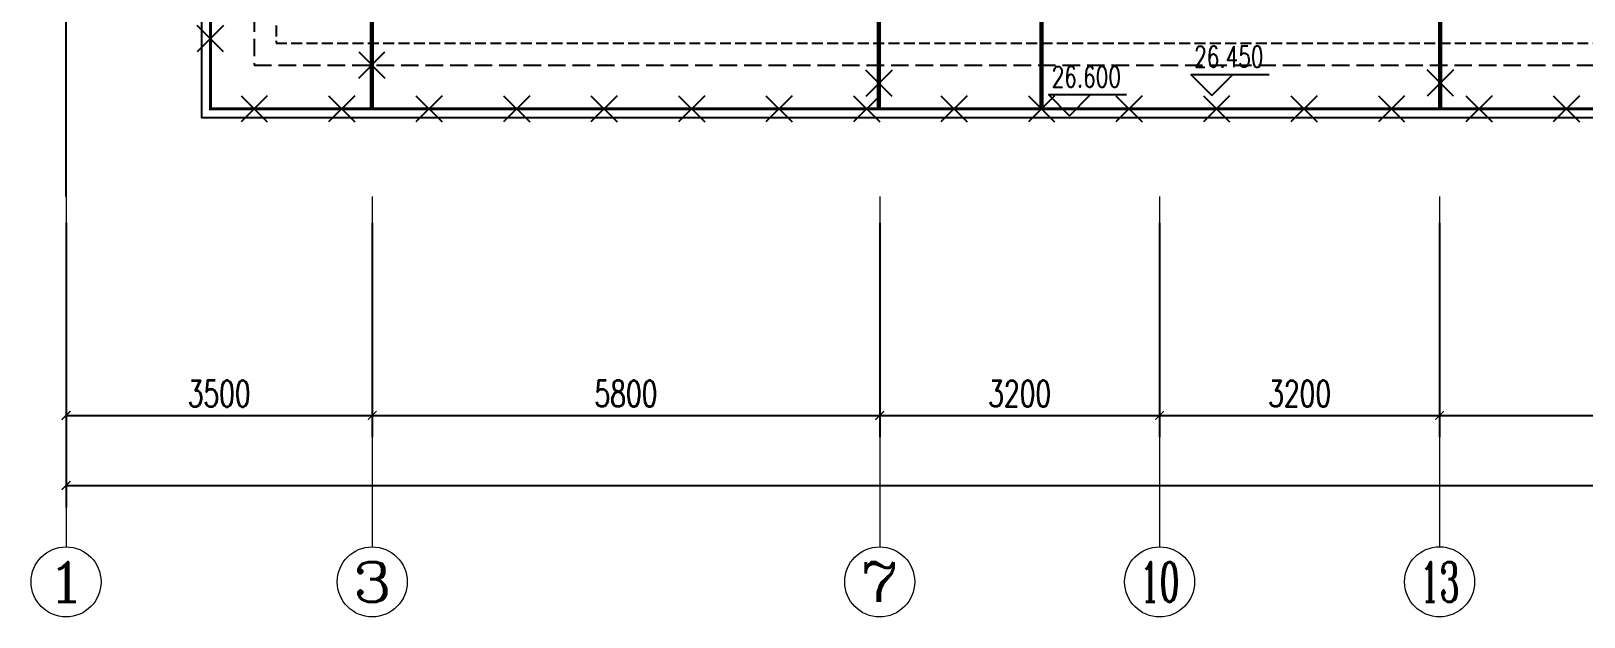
# Model space of a CAD drawing. Extents: x 3753737 to 4713801, y -857380 to 24339.
# Drawn here: x 4124613 to 4142363, y -725253 to -718566 of the extents above; entities that cross this region are included whole.
import ezdxf
from ezdxf.enums import TextEntityAlignment as Align

# ---------------------------------------------------------------- set-up
doc = ezdxf.new("R2010")
doc.units = 0
doc.header["$LTSCALE"] = 1000
doc.header["$MEASUREMENT"] = 0
doc.linetypes.add('#P_--_20B1_001_t3$0$DASH', pattern=[0.35, 0.25, -0.1])
doc.linetypes.add('__DASH', pattern=[0.35, 0.25, -0.1])
doc.layers.get('0').update_dxf_attribs({"linetype": 'CONTINUOUS'})
doc.layers.get('Defpoints').update_dxf_attribs({"linetype": 'CONTINUOUS'})
for name, color, linetype in [('!!电气', 1, 'CONTINUOUS'), ('DIM_ELEV', 3, 'CONTINUOUS'), ('LWIRE', 4, 'CONTINUOUS'), ('ROOF', 183, 'CONTINUOUS'), ('WIRE-避雷', 4, 'CONTINUOUS'), ('看线', 185, 'CONTINUOUS')]:
    doc.layers.add(name, color=color, linetype=linetype)
doc.layers.add('AXIS', color=114, linetype='CONTINUOUS', lineweight=20)
doc.layers.add('AXIS_TEXT', color=7, linetype='CONTINUOUS', lineweight=20)
doc.styles.add('_TCH_AXIS', font='COMPLEX', dxfattribs={"bigfont": 'GBCBIG'})
doc.styles.add('_TCH_DIM', font='SIMPLEX', dxfattribs={"bigfont": 'GBCBIG'})
doc.styles.add('_TCH_DIM_T3', font='SIMPLEX.shx', dxfattribs={"width": 0.705882, "bigfont": 'GBCBIG.shx'})
doc.styles.add('COMPLEX', font='COMPLEX')
doc.dimstyles.new('_TCH_ARCH&&100', dxfattribs={"dimtxt": 297.5, "dimasz": 100, "dimexe": 250, "dimexo": 300, "dimgap": 100, "dimtad": 1, "dimdec": 0, "dimzin": 0, "dimdsep": 46, "dimtxsty": '_TCH_DIM_T3', "dimblk": 'ARCHTICK', "dimcen": 0.09, "dimclrt": 7, "dimazin": 2, "dimtfac": 1, "dimtdec": 0, "dimtix": 1, "dimtmove": 2, "dimatfit": 3, "dimfxl": 1, "dimtolj": 1, "dimtzin": 0, "dimarcsym": 0})

# ---------------------------------------------------------------- blocks, each defined once
blk = doc.blocks.new('_ArchTick')
at = {"color": 0, "linetype": 'ByBlock', "const_width": 0.15}
blk.add_lwpolyline([(-0.5, -0.5), (0.5, 0.5)], dxfattribs=at)
blk = doc.blocks.new('*D665')
at = {"layer": 'AXIS', "color": 0, "lineweight": -2, "transparency": 16777216}
for p, q in [((0, -2300), (0, -5550)), ((50000, -2300), (50000, -5550)), ((0, -5300), (50000, -5300))]:
    blk.add_line(p, q, dxfattribs=at)
at = {"layer": 'Defpoints', "color": 0, "transparency": 16777216}
for p in [(0, -2000), (50000, -2000), (50000, -5300)]:
    blk.add_point(p, dxfattribs=at)
at = {"layer": 'AXIS', "color": 0, "lineweight": -2, "transparency": 16777216, "xscale": 100, "yscale": 100, "zscale": 100, "rotation": 180}
blk.add_blockref('_ArchTick', (0, -5300), dxfattribs=at)
at = {"layer": 'AXIS', "color": 0, "lineweight": -2, "transparency": 16777216, "xscale": 100, "yscale": 100, "zscale": 100}
blk.add_blockref('_ArchTick', (50000, -5300), dxfattribs=at)
at = {"layer": 'AXIS', "color": 7, "transparency": 16777216, "insert": (25000, -5051), "char_height": 297.5, "attachment_point": 5, "style": '_TCH_DIM_T3'}
blk.add_mtext('\\A1;50000', dxfattribs=at)
blk = doc.blocks.new('*D666')
at = {"layer": 'AXIS', "color": 0, "lineweight": -2, "transparency": 16777216}
for p, q in [((0, -2300), (0, -4750)), ((3500, -2300), (3500, -4750)), ((0, -4500), (3500, -4500))]:
    blk.add_line(p, q, dxfattribs=at)
at = {"layer": 'Defpoints', "color": 0, "transparency": 16777216}
for p in [(0, -2000), (3500, -2000), (3500, -4500)]:
    blk.add_point(p, dxfattribs=at)
at = {"layer": 'AXIS', "color": 0, "lineweight": -2, "transparency": 16777216, "xscale": 100, "yscale": 100, "zscale": 100, "rotation": 180}
blk.add_blockref('_ArchTick', (0, -4500), dxfattribs=at)
at = {"layer": 'AXIS', "color": 0, "lineweight": -2, "transparency": 16777216, "xscale": 100, "yscale": 100, "zscale": 100}
blk.add_blockref('_ArchTick', (3500, -4500), dxfattribs=at)
at = {"layer": 'AXIS', "color": 7, "transparency": 16777216, "insert": (1750, -4251.25), "char_height": 297.5, "attachment_point": 5, "style": '_TCH_DIM_T3'}
blk.add_mtext('\\A1;3500', dxfattribs=at)
blk = doc.blocks.new('*D667')
at = {"layer": 'AXIS', "color": 0, "lineweight": -2, "transparency": 16777216}
for p, q in [((3500, -2300), (3500, -4750)), ((9300, -2300), (9300, -4750)), ((3500, -4500), (9300, -4500))]:
    blk.add_line(p, q, dxfattribs=at)
at = {"layer": 'Defpoints', "color": 0, "transparency": 16777216}
for p in [(3500, -2000), (9300, -2000), (9300, -4500)]:
    blk.add_point(p, dxfattribs=at)
at = {"layer": 'AXIS', "color": 0, "lineweight": -2, "transparency": 16777216, "xscale": 100, "yscale": 100, "zscale": 100, "rotation": 180}
blk.add_blockref('_ArchTick', (3500, -4500), dxfattribs=at)
at = {"layer": 'AXIS', "color": 0, "lineweight": -2, "transparency": 16777216, "xscale": 100, "yscale": 100, "zscale": 100}
blk.add_blockref('_ArchTick', (9300, -4500), dxfattribs=at)
at = {"layer": 'AXIS', "color": 7, "transparency": 16777216, "insert": (6400, -4251), "char_height": 297.5, "attachment_point": 5, "style": '_TCH_DIM_T3'}
blk.add_mtext('\\A1;5800', dxfattribs=at)
blk = doc.blocks.new('*D668')
at = {"layer": 'AXIS', "color": 0, "lineweight": -2, "transparency": 16777216}
for p, q in [((9300, -2300), (9300, -4750)), ((12500, -2300), (12500, -4750)), ((9300, -4500), (12500, -4500))]:
    blk.add_line(p, q, dxfattribs=at)
at = {"layer": 'Defpoints', "color": 0, "transparency": 16777216}
for p in [(9300, -2000), (12500, -2000), (12500, -4500)]:
    blk.add_point(p, dxfattribs=at)
at = {"layer": 'AXIS', "color": 0, "lineweight": -2, "transparency": 16777216, "xscale": 100, "yscale": 100, "zscale": 100, "rotation": 180}
blk.add_blockref('_ArchTick', (9300, -4500), dxfattribs=at)
at = {"layer": 'AXIS', "color": 0, "lineweight": -2, "transparency": 16777216, "xscale": 100, "yscale": 100, "zscale": 100}
blk.add_blockref('_ArchTick', (12500, -4500), dxfattribs=at)
at = {"layer": 'AXIS', "color": 7, "transparency": 16777216, "insert": (10900, -4251), "char_height": 297.5, "attachment_point": 5, "style": '_TCH_DIM_T3'}
blk.add_mtext('\\A1;3200', dxfattribs=at)
blk = doc.blocks.new('*D669')
at = {"layer": 'AXIS', "color": 0, "lineweight": -2, "transparency": 16777216}
for p, q in [((12500, -2300), (12500, -4750)), ((15700, -2300), (15700, -4750)), ((12500, -4500), (15700, -4500))]:
    blk.add_line(p, q, dxfattribs=at)
at = {"layer": 'Defpoints', "color": 0, "transparency": 16777216}
for p in [(12500, -2000), (15700, -2000), (15700, -4500)]:
    blk.add_point(p, dxfattribs=at)
at = {"layer": 'AXIS', "color": 0, "lineweight": -2, "transparency": 16777216, "xscale": 100, "yscale": 100, "zscale": 100, "rotation": 180}
blk.add_blockref('_ArchTick', (12500, -4500), dxfattribs=at)
at = {"layer": 'AXIS', "color": 0, "lineweight": -2, "transparency": 16777216, "xscale": 100, "yscale": 100, "zscale": 100}
blk.add_blockref('_ArchTick', (15700, -4500), dxfattribs=at)
at = {"layer": 'AXIS', "color": 7, "transparency": 16777216, "insert": (14100, -4251), "char_height": 297.5, "attachment_point": 5, "style": '_TCH_DIM_T3'}
blk.add_mtext('\\A1;3200', dxfattribs=at)
blk = doc.blocks.new('*D670')
at = {"layer": 'AXIS', "color": 0, "lineweight": -2, "transparency": 16777216}
for p, q in [((15700, -2300), (15700, -4750)), ((21500, -2300), (21500, -4750)), ((15700, -4500), (21500, -4500))]:
    blk.add_line(p, q, dxfattribs=at)
at = {"layer": 'Defpoints', "color": 0, "transparency": 16777216}
for p in [(15700, -2000), (21500, -2000), (21500, -4500)]:
    blk.add_point(p, dxfattribs=at)
at = {"layer": 'AXIS', "color": 0, "lineweight": -2, "transparency": 16777216, "xscale": 100, "yscale": 100, "zscale": 100, "rotation": 180}
blk.add_blockref('_ArchTick', (15700, -4500), dxfattribs=at)
at = {"layer": 'AXIS', "color": 0, "lineweight": -2, "transparency": 16777216, "xscale": 100, "yscale": 100, "zscale": 100}
blk.add_blockref('_ArchTick', (21500, -4500), dxfattribs=at)
at = {"layer": 'AXIS', "color": 7, "transparency": 16777216, "insert": (18600, -4251), "char_height": 297.5, "attachment_point": 5, "style": '_TCH_DIM_T3'}
blk.add_mtext('\\A1;5800', dxfattribs=at)
blk = doc.blocks.new('_AXISO')
blk.add_circle((0, 0), 0.5)
at = {"layer": 'AXIS_TEXT', "style": 'COMPLEX', "width": 1.041667}
blk.add_attdef('A', text='', height=0.56, dxfattribs=at).set_placement((-0.25, -0.28), (0.25, -0.28), align=Align.FIT)
blk = doc.blocks.new('$TelecSys$00000009')
for p, q in [((-0.5, 0.5), (0.5, -0.5)), ((0.5, 0.5), (-0.5, -0.5))]:
    blk.add_line(p, q)
blk = doc.blocks.new('A$C1F33016B')
at = {"layer": '!!电气', "color": 1}
blk.add_line((0, -2000), (0, 252.7), dxfattribs=at)
at = {"layer": 'AXIS'}
for p, q in [((0, -2000), (0, -6000)), ((3500, -2000), (3500, -6000)), ((9300, -2000.1), (9300, -6000.1)), ((12500, -2000.1), (12500, -6000.1)), ((15700, -1999.9), (15700, -5999.9))]:
    blk.add_line(p, q, dxfattribs=at)
at = {"layer": 'DIM_ELEV'}
for p, q in [((13098.4, -846.5), (12858.4, -606.5)), ((12858.4, -606.5), (13750.7, -606.5)), ((13098.4, -846.5), (13338.4, -606.5)), ((11469.5, -1078), (11229.5, -838)), ((11229.5, -838), (12121.8, -838)), ((11469.5, -1078), (11709.5, -838))]:
    blk.add_line(p, q, dxfattribs=at)
at = {"layer": 'ROOF', "color": 252, "ltscale": 0.8}
for points in [[(3400, 7400), (1550, 7400), (1550, 2900), (1550, 2900), (1550, -1100), (23450, -1100), (23450, 100), (25000, 100)], [(4600, 7300), (1650, 7300), (1650, -1000), (23350, -1000), (23350, 200), (25000, 200)]]:
    blk.add_lwpolyline(points, dxfattribs=at)
at = {"layer": 'ROOF', "color": 252, "linetype": '__DASH', "ltscale": 0.8}
blk.add_lwpolyline([(4600, 6800), (2150, 6800), (2150, -500), (22850, -500), (22850, 700), (25000, 700)], dxfattribs=at)
at = {"layer": '看线', "color": 252, "linetype": '#P_--_20B1_001_t3$0$DASH', "ltscale": 0.5}
blk.add_lwpolyline([(3400, 2050), (2400, 2050), (2400, -250), (22600, -250), (22600, 950), (25000, 950)], dxfattribs=at)
at = {"layer": 'AXIS'}
ref = blk.add_blockref('_AXISO', (0, -6400), dxfattribs=dict(at, xscale=800, yscale=800, zscale=800))
ref.add_attrib('A', '1', dxfattribs={"layer": 'AXIS_TEXT', "height": 452.5, "style": '_TCH_AXIS', "width": 2.333333}).set_placement((-226.3, -6626.3), (226.3, -6626.3), align=Align.FIT)
ref = blk.add_blockref('_AXISO', (3500, -6400), dxfattribs=dict(at, xscale=800, yscale=800, zscale=800))
ref.add_attrib('A', '3', dxfattribs={"layer": 'AXIS_TEXT', "height": 452.5, "style": '_TCH_AXIS', "width": 1.5}).set_placement((3273.7, -6626.3), (3726.3, -6626.3), align=Align.FIT)
ref = blk.add_blockref('_AXISO', (9300, -6400.1), dxfattribs=dict(at, xscale=800, yscale=800, zscale=800))
ref.add_attrib('A', '7', dxfattribs={"layer": 'AXIS_TEXT', "height": 452.5, "style": '_TCH_AXIS', "width": 1.5}).set_placement((9073.7, -6626.3), (9526.3, -6626.3), align=Align.FIT)
ref = blk.add_blockref('_AXISO', (12500, -6400.1), dxfattribs=dict(at, xscale=800, yscale=800, zscale=800))
ref.add_attrib('A', '10', dxfattribs={"layer": 'AXIS_TEXT', "height": 452.55, "style": '_TCH_AXIS', "width": 0.724138}).set_placement((12273.7, -6626.3), (12726.3, -6626.3), align=Align.FIT)
ref = blk.add_blockref('_AXISO', (15700, -6399.9), dxfattribs=dict(at, xscale=800, yscale=800, zscale=800))
ref.add_attrib('A', '13', dxfattribs={"layer": 'AXIS_TEXT', "height": 452.55, "style": '_TCH_AXIS', "width": 0.724138}).set_placement((15473.7, -6626.2), (15926.3, -6626.2), align=Align.FIT)
at = {"layer": 'DIM_ELEV', "color": 7, "style": '_TCH_DIM', "width": 0.705882}
for s, p in [('26.450', (12894.7, -522.5)), ('26.600', (11265.8, -754))]:
    blk.add_text(s, height=238, dxfattribs=at).set_placement(p)
at = {"layer": 'AXIS'}
for p1, p2, distance, text, picture, middle in [((0, -2000), (50000, -2000), -3300, '50000', '*D665', (25000, -5051.2)), ((0, -2000), (3500, -2000), -2500, '3500', '*D666', (1750, -4251.2)), ((3500, -2000), (9300, -2000), -2500, '5800', '*D667', (6400, -4251.2)), ((9300, -2000), (12500, -2000), -2500, '3200', '*D668', (10900, -4251.2)), ((12500, -2000), (15700, -2000), -2500, '3200', '*D669', (14100, -4251.2)), ((15700, -2000), (21500, -2000), -2500, '5800', '*D670', (18600, -4251.2))]:
    dim = blk.add_aligned_dim(p1=p1, p2=p2, distance=distance, text=text, dimstyle='_TCH_ARCH&&100', dxfattribs=at)
    dim.commit()
    dim.dimension.update_dxf_attribs({"geometry": picture, "text_midpoint": middle})

msp = doc.modelspace()

# ---------------------------------------------------------------- block references
at = {"layer": '!!电气'}
msp.add_blockref('A$C1F33016B', (4125013.4, -718453.4), dxfattribs=at)

# ---------------------------------------------------------------- next in the draw order: linework, layer by layer
at = {"layer": 'WIRE-避雷', "color": 4, "const_width": 35}
msp.add_lwpolyline([(4129613.4, -711109.2), (4129613.4, -711153.4), (4126663.4, -711153.4), (4126663.4, -719453.4), (4148363.4, -719453.4), (4148363.4, -718253.4), (4151663.4, -718253.4), (4151663.4, -719453.4), (4173363.4, -719453.4)], dxfattribs=at)
at = {"layer": 'WIRE-避雷', "color": 4, "linetype": '__DASH', "const_width": 50}
msp.add_lwpolyline([(4136163.4, -713753.4), (4136163.4, -719453.4)], dxfattribs=at)
at = {"layer": 'WIRE-避雷', "const_width": 50}
for points in [[(4147263.5, -716553.4), (4147263.5, -716659.6), (4140721.7, -716659.6), (4140721.7, -719453.4)], [(4128508.4, -719453.4), (4128508.4, -716662.7), (4134305.1, -716662.7), (4134305.1, -719453.4)]]:
    msp.add_lwpolyline(points, dxfattribs=at)

# ---------------------------------------------------------------- next in the draw order: block references
at = {"layer": 'LWIRE', "color": 4, "xscale": 300, "yscale": 300, "zscale": 300}
for p, rotation in [((4126663.4, -718653.4), 270.0000003783798), ((4127163.4, -719453.4), 359.9999997347077), ((4128163.4, -719453.4), 359.9999997347077), ((4129163.4, -719453.4), 359.9999997347077), ((4130163.4, -719453.4), 359.9999997347077), ((4131163.4, -719453.4), 359.9999997347077), ((4132163.4, -719453.4), 359.9999997347077), ((4133163.4, -719453.4), 359.9999997347077), ((4134163.4, -719453.4), 359.9999997347077), ((4135163.4, -719453.4), 359.9999997347077), ((4136163.4, -719453.4), 359.9999997347077), ((4137163.4, -719453.4), 359.9999997347077), ((4138163.4, -719453.4), 359.9999997347077), ((4139163.4, -719453.4), 359.9999997347077), ((4140163.4, -719453.4), 359.9999997347077), ((4141163.4, -719453.4), 359.9999997347077), ((4142163.4, -719453.4), 359.9999997347077)]:
    msp.add_blockref('$TelecSys$00000009', p, dxfattribs=dict(at, rotation=rotation))
at = {"layer": 'LWIRE', "xscale": 300, "yscale": 300, "zscale": 300}
for p, rotation in [((4128508.4, -718953.4), 90), ((4134305.1, -719162.7), 270), ((4140721.7, -719159.6), 269.9999997347081)]:
    msp.add_blockref('$TelecSys$00000009', p, dxfattribs=dict(at, rotation=rotation))

doc.saveas('drawing.dxf')
